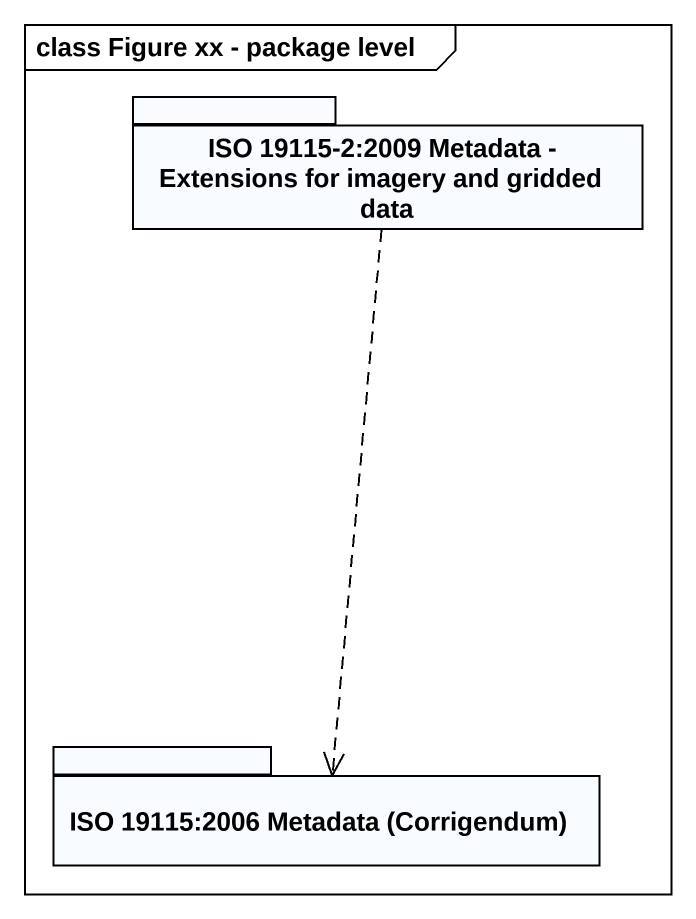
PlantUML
@startuml
mainframe class Figure xx - package level
package "ISO 19115-2:2009 Metadata - Extensions for imagery and gridded data" as ISO_19115_2_2009_Metadata {
}
package "ISO 19115:2006 Metadata (Corrigendum)" as ISO_19115_2006_Metadata {
}
ISO_19115_2_2009_Metadata ..> ISO_19115_2006_Metadata
@enduml
